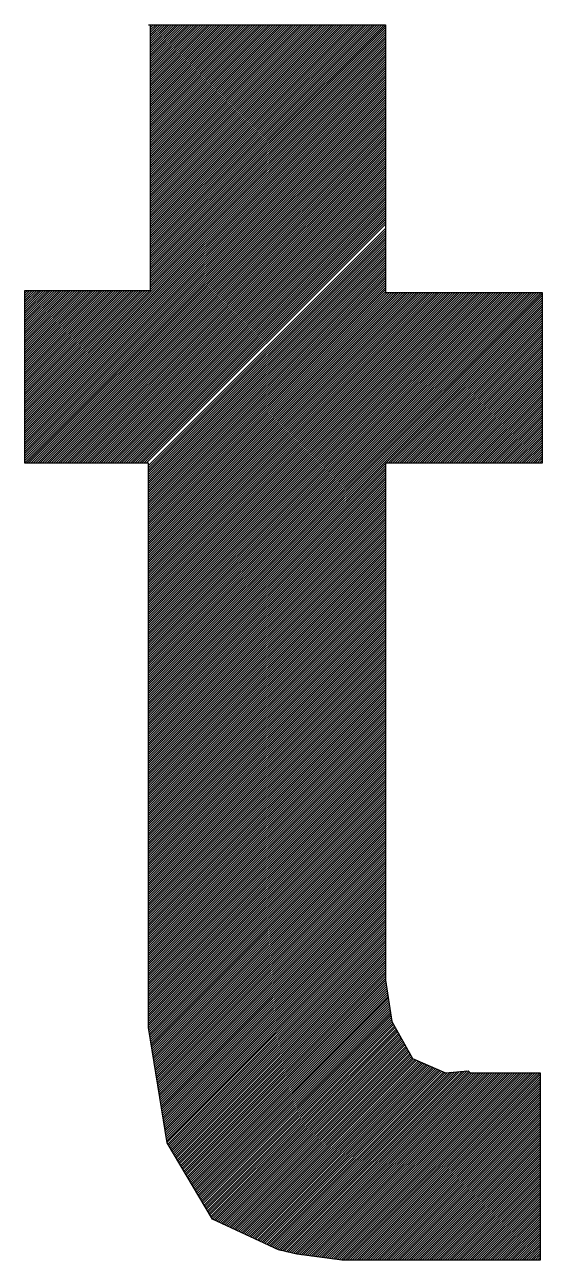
# Model space of a CAD drawing. Extents: x -22909.9 to -22897.8, y -4.7 to 4.1.
# Drawn here: x -22902.8789 to -22902.7552, y -3.6832 to -3.3878 of the extents above; entities that cross this region are included whole.
import ezdxf

# ---------------------------------------------------------------- set-up
doc = ezdxf.new("R2010")
doc.units = 0
doc.header["$LTSCALE"] = 0.5
doc.header["$MEASUREMENT"] = 0
doc.layers.get('0').update_dxf_attribs({"linetype": 'CONTINUOUS'})
doc.layers.add('FORMATO', color=7, linetype='CONTINUOUS')

# ---------------------------------------------------------------- blocks, each defined once
blk = doc.blocks.new('*X23')
at = {"color": 0}
for p, q in [((24.567, 47.2121), (26.393, 49.0381)), ((24.567, 47.2298), (26.3753, 49.0381)), ((24.567, 47.2475), (26.3576, 49.0381)), ((24.567, 47.2651), (26.3399, 49.0381)), ((24.567, 47.2828), (26.3223, 49.0381)), ((24.567, 47.3005), (26.3046, 49.0381)), ((24.567, 47.3182), (26.2869, 49.0381)), ((24.567, 47.3359), (26.2692, 49.0381)), ((24.567, 47.3535), (26.2515, 49.0381)), ((24.567, 47.3712), (26.2339, 49.0381)), ((24.567, 47.3889), (26.2162, 49.0381)), ((24.567, 47.4066), (26.1985, 49.0381)), ((24.567, 47.4242), (26.1808, 49.0381)), ((24.567, 47.4419), (26.1632, 49.0381)), ((24.567, 47.4596), (26.1455, 49.0381)), ((24.567, 47.4773), (26.1278, 49.0381)), ((24.567, 47.495), (26.1101, 49.0381)), ((24.567, 47.5126), (26.0925, 49.0381)), ((24.567, 47.5303), (26.0748, 49.0381)), ((24.567, 47.548), (26.0571, 49.0381)), ((24.567, 47.5657), (26.0394, 49.0381)), ((24.567, 47.5833), (26.0217, 49.0381)), ((24.567, 47.601), (26.0041, 49.0381)), ((24.567, 47.6187), (25.9864, 49.0381)), ((24.567, 47.6364), (25.9687, 49.0381)), ((24.567, 47.6541), (25.951, 49.0381)), ((24.567, 47.6717), (25.9334, 49.0381)), ((24.567, 47.6894), (25.9157, 49.0381)), ((24.567, 47.7071), (25.898, 49.0381)), ((24.567, 47.7248), (25.8803, 49.0381)), ((24.567, 47.7424), (25.8626, 49.0381)), ((24.567, 47.7601), (25.845, 49.0381)), ((24.567, 47.7778), (25.8273, 49.0381)), ((24.567, 47.7955), (25.8096, 49.0381)), ((24.567, 47.8131), (25.7919, 49.0381)), ((24.567, 47.8308), (25.7743, 49.0381)), ((24.567, 47.8485), (25.7566, 49.0381)), ((24.567, 47.8662), (25.7389, 49.0381)), ((24.567, 47.8839), (25.7212, 49.0381)), ((24.567, 47.9015), (25.7035, 49.0381)), ((24.567, 47.9192), (25.6859, 49.0381)), ((24.567, 47.9369), (25.6682, 49.0381)), ((24.567, 47.9546), (25.6505, 49.0381)), ((24.567, 47.9722), (25.6328, 49.0381)), ((24.567, 47.9899), (25.6152, 49.0381)), ((24.567, 48.0076), (25.5975, 49.0381)), ((24.567, 48.0253), (25.5798, 49.0381)), ((24.567, 48.043), (25.5621, 49.0381)), ((24.567, 48.0606), (25.5444, 49.0381)), ((24.567, 48.0783), (25.5268, 49.0381)), ((24.567, 48.096), (25.5091, 49.0381)), ((24.567, 48.1137), (25.4914, 49.0381)), ((24.567, 48.1313), (25.4737, 49.0381)), ((24.567, 48.149), (25.4561, 49.0381)), ((24.567, 48.1667), (25.4384, 49.0381)), ((24.567, 48.1844), (25.4207, 49.0381)), ((24.567, 48.2021), (25.403, 49.0381)), ((24.567, 48.2197), (25.3853, 49.0381)), ((24.567, 48.2374), (25.3677, 49.0381)), ((24.567, 48.2551), (25.35, 49.0381)), ((24.567, 48.2728), (25.3323, 49.0381)), ((24.567, 48.2904), (25.3146, 49.0381)), ((24.567, 48.3081), (25.297, 49.0381)), ((24.567, 48.3258), (25.2793, 49.0381)), ((24.567, 48.3435), (25.2616, 49.0381)), ((24.567, 48.3612), (25.2439, 49.0381)), ((24.567, 48.3788), (25.2262, 49.0381)), ((24.567, 48.3965), (25.2086, 49.0381)), ((24.567, 48.4142), (25.1909, 49.0381)), ((24.567, 48.4319), (25.1732, 49.0381)), ((24.567, 48.4495), (25.1555, 49.0381)), ((24.567, 48.4672), (25.1379, 49.0381)), ((24.567, 48.4849), (25.1202, 49.0381)), ((24.567, 48.5026), (25.1025, 49.0381)), ((24.567, 48.5203), (25.0848, 49.0381)), ((24.567, 48.5379), (25.0671, 49.0381)), ((24.567, 48.5556), (25.0495, 49.0381)), ((24.567, 48.5733), (25.0318, 49.0381)), ((24.567, 48.591), (25.0141, 49.0381)), ((24.567, 48.6086), (24.9964, 49.0381)), ((24.567, 48.6263), (24.9788, 49.0381)), ((24.567, 48.644), (24.9611, 49.0381)), ((24.567, 48.6617), (24.9434, 49.0381)), ((24.567, 48.6794), (24.9257, 49.0381)), ((24.567, 48.697), (24.908, 49.0381)), ((24.567, 48.7147), (24.8904, 49.0381)), ((24.567, 48.7324), (24.8727, 49.0381)), ((24.567, 48.7501), (24.855, 49.0381)), ((24.567, 48.7677), (24.8373, 49.0381)), ((24.567, 48.7854), (24.8197, 49.0381)), ((24.567, 48.8031), (24.802, 49.0381)), ((24.567, 48.8208), (24.7843, 49.0381)), ((24.567, 48.8385), (24.7666, 49.0381)), ((24.567, 48.8561), (24.7489, 49.0381)), ((24.567, 48.8738), (24.7313, 49.0381)), ((24.567, 48.8915), (24.7136, 49.0381)), ((24.567, 48.9092), (24.6959, 49.0381)), ((24.567, 48.9268), (24.6782, 49.0381)), ((24.567, 48.9445), (24.6606, 49.0381)), ((24.567, 48.9622), (24.6429, 49.0381)), ((24.567, 48.9799), (24.6252, 49.0381)), ((24.567, 48.9976), (24.6075, 49.0381)), ((24.567, 49.0152), (24.5898, 49.0381)), ((24.567, 49.0329), (24.5722, 49.0381)), ((24.567, 47.1944), (26.4053, 49.0327)), ((24.567, 47.1768), (26.4053, 49.015)), ((24.567, 47.1591), (26.4053, 48.9973)), ((24.567, 47.1414), (26.4053, 48.9796)), ((24.567, 47.1237), (26.4053, 48.962)), ((24.567, 47.106), (26.4053, 48.9443)), ((24.567, 47.0884), (26.4053, 48.9266)), ((24.567, 47.0707), (26.4053, 48.9089)), ((24.567, 47.053), (26.4053, 48.8913)), ((24.567, 47.0353), (26.4053, 48.8736)), ((24.567, 47.0177), (26.4053, 48.8559)), ((23.5834, 45.9633), (26.4053, 48.7852)), ((23.5834, 45.9456), (26.4053, 48.7675)), ((23.5834, 45.928), (26.4053, 48.7498)), ((24.567, 47), (26.4053, 48.8382)), ((24.567, 46.9823), (26.4053, 48.8205)), ((24.567, 46.9646), (26.4053, 48.8029)), ((23.5834, 45.9103), (26.4053, 48.7322)), ((23.5834, 45.8926), (26.4053, 48.7145)), ((23.5834, 45.8749), (26.4053, 48.6968)), ((23.5834, 45.8573), (26.4053, 48.6791)), ((23.5834, 45.8396), (26.4053, 48.6614)), ((23.5834, 45.8219), (26.4053, 48.6438)), ((23.5834, 45.8042), (26.4053, 48.6261)), ((23.5834, 45.7865), (26.4053, 48.6084)), ((23.5834, 45.7689), (26.4053, 48.5907)), ((23.5834, 45.7512), (26.4053, 48.5731)), ((23.5834, 45.7335), (26.4053, 48.5554)), ((23.5834, 45.7158), (26.4053, 48.5377)), ((23.5834, 45.6982), (26.4053, 48.52)), ((23.5834, 45.6805), (26.4053, 48.5023)), ((23.5834, 45.6628), (26.4053, 48.4847)), ((23.5834, 45.6451), (26.4053, 48.467)), ((23.5834, 45.6274), (26.4053, 48.4493)), ((23.5834, 45.6098), (26.4053, 48.4316)), ((23.596, 45.6047), (26.4053, 48.414)), ((23.6137, 45.6047), (26.4053, 48.3963)), ((23.6314, 45.6047), (26.4053, 48.3786)), ((23.6491, 45.6047), (26.4053, 48.3609)), ((23.6668, 45.6047), (26.4053, 48.3432)), ((23.6844, 45.6047), (26.4053, 48.3256)), ((23.7021, 45.6047), (26.4053, 48.3079)), ((23.7198, 45.6047), (26.4053, 48.2902)), ((23.7375, 45.6047), (26.4053, 48.2725)), ((23.7551, 45.6047), (26.4053, 48.2549)), ((23.7728, 45.6047), (26.4053, 48.2372)), ((23.7905, 45.6047), (26.4053, 48.2195)), ((23.8082, 45.6047), (26.4053, 48.2018)), ((23.8259, 45.6047), (26.4053, 48.1842)), ((23.8435, 45.6047), (26.4053, 48.1665)), ((23.8612, 45.6047), (26.4053, 48.1488)), ((23.8789, 45.6047), (26.4053, 48.1311)), ((23.8966, 45.6047), (26.4053, 48.1134)), ((23.9142, 45.6047), (26.4053, 48.0958)), ((23.9319, 45.6047), (26.4053, 48.0781)), ((23.9496, 45.6047), (26.4053, 48.0604)), ((23.9673, 45.6047), (26.4053, 48.0427)), ((23.985, 45.6047), (26.4053, 48.0251)), ((24.0026, 45.6047), (26.4053, 48.0074)), ((24.0203, 45.6047), (26.4053, 47.9897)), ((24.038, 45.6047), (26.4053, 47.972)), ((24.0557, 45.6047), (26.4053, 47.9543)), ((24.0733, 45.6047), (26.4053, 47.9367)), ((24.091, 45.6047), (26.4053, 47.919)), ((24.1087, 45.6047), (26.4053, 47.9013)), ((24.1264, 45.6047), (26.4053, 47.8836)), ((24.1441, 45.6047), (26.4053, 47.866)), ((24.1617, 45.6047), (26.4053, 47.8483)), ((24.1794, 45.6047), (26.4053, 47.8306)), ((24.1971, 45.6047), (26.4053, 47.8129)), ((24.2148, 45.6047), (26.4053, 47.7952)), ((24.2324, 45.6047), (26.4053, 47.7776)), ((24.2501, 45.6047), (26.4053, 47.7599)), ((24.2678, 45.6047), (26.4053, 47.7422)), ((24.2855, 45.6047), (26.4053, 47.7245)), ((24.3032, 45.6047), (26.4053, 47.7069)), ((24.3208, 45.6047), (26.4053, 47.6892)), ((24.3385, 45.6047), (26.4053, 47.6715)), ((24.3562, 45.6047), (26.4053, 47.6538)), ((24.3739, 45.6047), (26.4053, 47.6361)), ((24.3915, 45.6047), (26.4053, 47.6185)), ((24.4092, 45.6047), (26.4053, 47.6008)), ((24.4269, 45.6047), (26.4053, 47.5831)), ((24.4446, 45.6047), (26.4053, 47.5654)), ((24.4623, 45.6047), (26.4053, 47.5478)), ((24.4799, 45.6047), (26.4053, 47.5301)), ((24.4976, 45.6047), (26.4053, 47.5124)), ((24.5153, 45.6047), (26.4053, 47.4947)), ((24.533, 45.6047), (26.4053, 47.477)), ((24.5509, 45.5873), (26.4053, 47.4417)), ((24.5509, 45.5696), (26.4053, 47.424)), ((24.5509, 45.552), (26.4053, 47.4063)), ((24.5509, 45.5343), (26.4053, 47.3887)), ((24.5509, 45.5166), (26.4053, 47.371)), ((24.5509, 45.4989), (26.4053, 47.3533)), ((24.5509, 45.4813), (26.4053, 47.3356)), ((24.5509, 45.4636), (26.4053, 47.3179)), ((24.5509, 45.4459), (26.4053, 47.3003)), ((24.5509, 45.4282), (26.4053, 47.2826)), ((24.5509, 45.4105), (26.4053, 47.2649)), ((24.5509, 45.3929), (26.4053, 47.2472)), ((24.5509, 45.3752), (26.4053, 47.2296)), ((24.5509, 45.3575), (26.4053, 47.2119)), ((24.5509, 45.3398), (26.4053, 47.1942)), ((24.5509, 45.3222), (26.4053, 47.1765)), ((24.5509, 45.3045), (26.4053, 47.1588)), ((24.5509, 45.2868), (26.4053, 47.1412)), ((24.5509, 45.2691), (26.4053, 47.1235)), ((24.5509, 45.2514), (26.4053, 47.1058)), ((24.5509, 45.2338), (26.4053, 47.0881)), ((24.5509, 45.2161), (26.4053, 47.0705)), ((24.5509, 45.1984), (26.4053, 47.0528)), ((24.5509, 45.1807), (26.4053, 47.0351)), ((24.5509, 45.1631), (26.4053, 47.0174)), ((23.5834, 45.981), (24.5611, 46.9587)), ((23.5834, 45.9987), (24.5434, 46.9587)), ((23.5834, 46.0164), (24.5258, 46.9587)), ((23.5834, 46.034), (24.5081, 46.9587)), ((23.5834, 46.0517), (24.4904, 46.9587)), ((23.5834, 46.0694), (24.4727, 46.9587)), ((23.5834, 46.0871), (24.4551, 46.9587)), ((23.5834, 46.1047), (24.4374, 46.9587)), ((23.5834, 46.1224), (24.4197, 46.9587)), ((23.5834, 46.1401), (24.402, 46.9587)), ((23.5834, 46.1578), (24.3843, 46.9587)), ((23.5834, 46.1755), (24.3667, 46.9587)), ((23.5834, 46.1931), (24.349, 46.9587)), ((23.5834, 46.2108), (24.3313, 46.9587)), ((23.5834, 46.2285), (24.3136, 46.9587)), ((23.5834, 46.2462), (24.296, 46.9587)), ((23.5834, 46.2638), (24.2783, 46.9587)), ((23.5834, 46.2815), (24.2606, 46.9587)), ((23.5834, 46.2992), (24.2429, 46.9587)), ((23.5834, 46.3169), (24.2252, 46.9587)), ((23.5834, 46.3346), (24.2076, 46.9587)), ((23.5834, 46.3522), (24.1899, 46.9587)), ((23.5834, 46.3699), (24.1722, 46.9587)), ((23.5834, 46.3876), (24.1545, 46.9587)), ((23.5834, 46.4053), (24.1369, 46.9587)), ((23.5834, 46.4229), (24.1192, 46.9587)), ((23.5834, 46.4406), (24.1015, 46.9587)), ((23.5834, 46.4583), (24.0838, 46.9587)), ((23.5834, 46.476), (24.0661, 46.9587)), ((23.5834, 46.4937), (24.0485, 46.9587)), ((23.5834, 46.5113), (24.0308, 46.9587)), ((23.5834, 46.529), (24.0131, 46.9587)), ((23.5834, 46.5467), (23.9954, 46.9587)), ((23.5834, 46.5644), (23.9778, 46.9587)), ((23.5834, 46.582), (23.9601, 46.9587)), ((23.5834, 46.5997), (23.9424, 46.9587)), ((23.5834, 46.6174), (23.9247, 46.9587)), ((23.5834, 46.6351), (23.907, 46.9587)), ((23.5834, 46.6527), (23.8894, 46.9587)), ((23.5834, 46.6704), (23.8717, 46.9587)), ((23.5834, 46.6881), (23.854, 46.9587)), ((23.5834, 46.7058), (23.8363, 46.9587)), ((23.5834, 46.7235), (23.8187, 46.9587)), ((23.5834, 46.7411), (23.801, 46.9587)), ((23.5834, 46.7588), (23.7833, 46.9587)), ((23.5834, 46.7765), (23.7656, 46.9587)), ((23.5834, 46.7942), (23.7479, 46.9587)), ((23.5834, 46.8118), (23.7303, 46.9587)), ((23.5834, 46.8295), (23.7126, 46.9587)), ((23.5834, 46.8472), (23.6949, 46.9587)), ((23.5834, 46.8649), (23.6772, 46.9587)), ((23.5834, 46.8826), (23.6596, 46.9587)), ((23.5834, 46.9002), (23.6419, 46.9587)), ((23.5834, 46.9179), (23.6242, 46.9587)), ((23.5834, 46.9356), (23.6065, 46.9587)), ((23.5834, 46.9533), (23.5889, 46.9587)), ((24.5509, 45.1454), (26.4053, 46.9997)), ((24.5509, 45.1277), (26.4053, 46.9821)), ((24.5509, 45.11), (26.4053, 46.9644)), ((24.5509, 45.0923), (26.4053, 46.9467)), ((24.5509, 43.8726), (27.6209, 46.9426)), ((24.5509, 43.8903), (27.6032, 46.9426)), ((24.5509, 43.9079), (27.5856, 46.9426)), ((24.5509, 43.9256), (27.5679, 46.9426)), ((24.5509, 43.9433), (27.5502, 46.9426)), ((24.5509, 43.961), (27.5325, 46.9426)), ((24.5509, 43.9786), (27.5149, 46.9426)), ((24.5509, 43.9963), (27.4972, 46.9426)), ((24.5509, 44.014), (27.4795, 46.9426)), ((24.5509, 44.0317), (27.4618, 46.9426)), ((24.5509, 44.0494), (27.4441, 46.9426)), ((24.5509, 44.067), (27.4265, 46.9426)), ((24.5509, 44.0847), (27.4088, 46.9426)), ((24.5509, 44.1024), (27.3911, 46.9426)), ((24.5509, 44.1201), (27.3734, 46.9426)), ((24.5509, 44.1377), (27.3558, 46.9426)), ((24.5509, 44.1554), (27.3381, 46.9426)), ((24.5509, 44.1731), (27.3204, 46.9426)), ((24.5509, 44.1908), (27.3027, 46.9426)), ((24.5509, 44.2085), (27.285, 46.9426)), ((24.5509, 44.2261), (27.2674, 46.9426)), ((24.5509, 44.2438), (27.2497, 46.9426)), ((24.5509, 44.2615), (27.232, 46.9426)), ((24.5509, 44.2792), (27.2143, 46.9426)), ((24.5509, 44.2968), (27.1967, 46.9426)), ((24.5509, 44.3145), (27.179, 46.9426)), ((24.5509, 44.3322), (27.1613, 46.9426)), ((24.5509, 44.3499), (27.1436, 46.9426)), ((24.5509, 44.3676), (27.1259, 46.9426)), ((24.5509, 44.3852), (27.1083, 46.9426)), ((24.5509, 44.4029), (27.0906, 46.9426)), ((24.5509, 44.4206), (27.0729, 46.9426)), ((24.5509, 44.4383), (27.0552, 46.9426)), ((24.5509, 44.4559), (27.0376, 46.9426)), ((24.5509, 44.4736), (27.0199, 46.9426)), ((24.5509, 44.4913), (27.0022, 46.9426)), ((24.5509, 44.509), (26.9845, 46.9426)), ((24.5509, 44.5267), (26.9668, 46.9426)), ((24.5509, 44.5443), (26.9492, 46.9426)), ((24.5509, 44.562), (26.9315, 46.9426)), ((24.5509, 44.5797), (26.9138, 46.9426)), ((24.5509, 44.5974), (26.8961, 46.9426)), ((24.5509, 44.615), (26.8785, 46.9426)), ((24.5509, 44.6327), (26.8608, 46.9426)), ((24.5509, 44.6504), (26.8431, 46.9426)), ((24.5509, 44.6681), (26.8254, 46.9426)), ((24.5509, 44.6858), (26.8077, 46.9426)), ((24.5509, 44.7034), (26.7901, 46.9426)), ((24.5509, 44.7211), (26.7724, 46.9426)), ((24.5509, 44.7388), (26.7547, 46.9426)), ((24.5509, 44.7565), (26.737, 46.9426)), ((24.5509, 44.7741), (26.7194, 46.9426)), ((24.5509, 44.7918), (26.7017, 46.9426)), ((24.5509, 44.8095), (26.684, 46.9426)), ((24.5509, 44.8272), (26.6663, 46.9426)), ((24.5509, 44.8449), (26.6486, 46.9426)), ((24.5509, 44.8625), (26.631, 46.9426)), ((24.5509, 44.8802), (26.6133, 46.9426)), ((24.5509, 44.8979), (26.5956, 46.9426)), ((24.5509, 44.9156), (26.5779, 46.9426)), ((24.5509, 44.9332), (26.5603, 46.9426)), ((24.5509, 44.9509), (26.5426, 46.9426)), ((24.5509, 44.9686), (26.5249, 46.9426)), ((24.5509, 44.9863), (26.5072, 46.9426)), ((24.5509, 45.004), (26.4895, 46.9426)), ((24.5509, 45.0216), (26.4719, 46.9426)), ((24.5509, 45.0393), (26.4542, 46.9426)), ((24.5509, 45.057), (26.4365, 46.9426)), ((24.5509, 45.0747), (26.4188, 46.9426)), ((24.5509, 43.8549), (27.6308, 46.9348)), ((24.5509, 43.8372), (27.6308, 46.9171)), ((24.5509, 43.8195), (27.6308, 46.8994)), ((24.5509, 43.8019), (27.6308, 46.8817)), ((24.5509, 43.7842), (27.6308, 46.8641)), ((24.5509, 43.7665), (27.6308, 46.8464)), ((26.4068, 45.6047), (27.6308, 46.8287)), ((26.4245, 45.6047), (27.6308, 46.811)), ((26.4421, 45.6047), (27.6308, 46.7934)), ((26.4598, 45.6047), (27.6308, 46.7757)), ((26.4775, 45.6047), (27.6308, 46.758)), ((26.4952, 45.6047), (27.6308, 46.7403)), ((26.5129, 45.6047), (27.6308, 46.7226)), ((26.5305, 45.6047), (27.6308, 46.705)), ((26.5482, 45.6047), (27.6308, 46.6873)), ((26.5659, 45.6047), (27.6308, 46.6696)), ((26.5836, 45.6047), (27.6308, 46.6519)), ((26.6012, 45.6047), (27.6308, 46.6343)), ((26.6189, 45.6047), (27.6308, 46.6166)), ((26.6366, 45.6047), (27.6308, 46.5989)), ((26.6543, 45.6047), (27.6308, 46.5812)), ((26.672, 45.6047), (27.6308, 46.5635)), ((26.6896, 45.6047), (27.6308, 46.5459)), ((26.7073, 45.6047), (27.6308, 46.5282)), ((26.725, 45.6047), (27.6308, 46.5105)), ((26.7427, 45.6047), (27.6308, 46.4928)), ((26.7603, 45.6047), (27.6308, 46.4752)), ((26.778, 45.6047), (27.6308, 46.4575)), ((26.7957, 45.6047), (27.6308, 46.4398)), ((26.8134, 45.6047), (27.6308, 46.4221)), ((26.8311, 45.6047), (27.6308, 46.4044)), ((26.8487, 45.6047), (27.6308, 46.3868)), ((26.8664, 45.6047), (27.6308, 46.3691)), ((26.8841, 45.6047), (27.6308, 46.3514)), ((26.9018, 45.6047), (27.6308, 46.3337)), ((26.9194, 45.6047), (27.6308, 46.3161)), ((26.9371, 45.6047), (27.6308, 46.2984)), ((26.9548, 45.6047), (27.6308, 46.2807)), ((26.9725, 45.6047), (27.6308, 46.263)), ((26.9902, 45.6047), (27.6308, 46.2453)), ((27.0078, 45.6047), (27.6308, 46.2277)), ((27.0255, 45.6047), (27.6308, 46.21)), ((27.0432, 45.6047), (27.6308, 46.1923)), ((27.0609, 45.6047), (27.6308, 46.1746)), ((27.0785, 45.6047), (27.6308, 46.157)), ((27.0962, 45.6047), (27.6308, 46.1393)), ((27.1139, 45.6047), (27.6308, 46.1216)), ((27.1316, 45.6047), (27.6308, 46.1039)), ((27.1493, 45.6047), (27.6308, 46.0862)), ((27.1669, 45.6047), (27.6308, 46.0686)), ((27.1846, 45.6047), (27.6308, 46.0509)), ((27.2023, 45.6047), (27.6308, 46.0332)), ((27.22, 45.6047), (27.6308, 46.0155)), ((27.2376, 45.6047), (27.6308, 45.9979)), ((27.2553, 45.6047), (27.6308, 45.9802)), ((27.273, 45.6047), (27.6308, 45.9625)), ((27.2907, 45.6047), (27.6308, 45.9448)), ((27.3084, 45.6047), (27.6308, 45.9271)), ((27.326, 45.6047), (27.6308, 45.9095)), ((27.3437, 45.6047), (27.6308, 45.8918)), ((27.3614, 45.6047), (27.6308, 45.8741)), ((27.3791, 45.6047), (27.6308, 45.8564)), ((27.3967, 45.6047), (27.6308, 45.8388)), ((27.4144, 45.6047), (27.6308, 45.8211)), ((27.4321, 45.6047), (27.6308, 45.8034)), ((27.4498, 45.6047), (27.6308, 45.7857)), ((27.4675, 45.6047), (27.6308, 45.768)), ((27.4851, 45.6047), (27.6308, 45.7504)), ((27.5028, 45.6047), (27.6308, 45.7327)), ((27.5205, 45.6047), (27.6308, 45.715)), ((27.5382, 45.6047), (27.6308, 45.6973)), ((27.5558, 45.6047), (27.6308, 45.6797)), ((27.5735, 45.6047), (27.6308, 45.662)), ((24.5509, 43.7488), (26.4053, 45.6032)), ((24.5509, 43.7312), (26.4053, 45.5855)), ((24.5509, 43.7135), (26.4053, 45.5679)), ((27.5912, 45.6047), (27.6308, 45.6443)), ((27.6089, 45.6047), (27.6308, 45.6266)), ((27.6266, 45.6047), (27.6308, 45.609)), ((24.5509, 43.6958), (26.4053, 45.5502)), ((24.5509, 43.6781), (26.4053, 45.5325)), ((24.5509, 43.6605), (26.4053, 45.5148)), ((24.5509, 43.6428), (26.4053, 45.4971)), ((24.5509, 43.6251), (26.4053, 45.4795)), ((24.5509, 43.6074), (26.4053, 45.4618)), ((24.5509, 43.5897), (26.4053, 45.4441)), ((24.5509, 43.5721), (26.4053, 45.4264)), ((24.5509, 43.5544), (26.4053, 45.4088)), ((24.5509, 43.5367), (26.4053, 45.3911)), ((24.5509, 43.519), (26.4053, 45.3734)), ((24.5509, 43.5014), (26.4053, 45.3557)), ((24.5509, 43.4837), (26.4053, 45.338)), ((24.5509, 43.466), (26.4053, 45.3204)), ((24.5509, 43.4483), (26.4053, 45.3027)), ((24.5509, 43.4306), (26.4053, 45.285)), ((24.5509, 43.413), (26.4053, 45.2673)), ((24.5509, 43.3953), (26.4053, 45.2497)), ((24.5509, 43.3776), (26.4053, 45.232)), ((24.5509, 43.3599), (26.4053, 45.2143)), ((24.5509, 43.3423), (26.4053, 45.1966)), ((24.5509, 43.3246), (26.4053, 45.1789)), ((24.5509, 43.3069), (26.4053, 45.1613)), ((24.5509, 43.2892), (26.4053, 45.1436)), ((24.5509, 43.2715), (26.4053, 45.1259)), ((24.5509, 43.2539), (26.4053, 45.1082)), ((24.5509, 43.2362), (26.4053, 45.0906)), ((24.5509, 43.2185), (26.4053, 45.0729)), ((24.5509, 43.2008), (26.4053, 45.0552)), ((24.5509, 43.1832), (26.4053, 45.0375)), ((24.5509, 43.1655), (26.4053, 45.0198)), ((24.5509, 43.1478), (26.4053, 45.0022)), ((24.5509, 43.1301), (26.4053, 44.9845)), ((24.5509, 43.1124), (26.4053, 44.9668)), ((24.5509, 43.0948), (26.4053, 44.9491)), ((24.5509, 43.0771), (26.4053, 44.9315)), ((24.5509, 43.0594), (26.4053, 44.9138)), ((24.5509, 43.0417), (26.4053, 44.8961)), ((24.5509, 43.0241), (26.4053, 44.8784)), ((24.5509, 43.0064), (26.4053, 44.8607)), ((24.5509, 42.9887), (26.4053, 44.8431)), ((24.5509, 42.971), (26.4053, 44.8254)), ((24.5509, 42.9533), (26.4053, 44.8077)), ((24.5509, 42.9357), (26.4053, 44.79)), ((24.5509, 42.918), (26.4053, 44.7724)), ((24.5509, 42.9003), (26.4053, 44.7547)), ((24.5509, 42.8826), (26.4053, 44.737)), ((24.5509, 42.865), (26.4053, 44.7193)), ((24.5509, 42.8473), (26.4053, 44.7016)), ((24.5509, 42.8296), (26.4053, 44.684)), ((24.5509, 42.8119), (26.4053, 44.6663)), ((24.5509, 42.7942), (26.4053, 44.6486)), ((24.5509, 42.7766), (26.4053, 44.6309)), ((24.5509, 42.7589), (26.4053, 44.6133)), ((24.5509, 42.7412), (26.4053, 44.5956)), ((24.5509, 42.7235), (26.4053, 44.5779)), ((24.5509, 42.7059), (26.4053, 44.5602)), ((24.5509, 42.6882), (26.4053, 44.5426)), ((24.5509, 42.6705), (26.4053, 44.5249)), ((24.5509, 42.6528), (26.4053, 44.5072)), ((24.5509, 42.6351), (26.4053, 44.4895)), ((24.5509, 42.6175), (26.4053, 44.4718)), ((24.5509, 42.5998), (26.4053, 44.4542)), ((24.5509, 42.5821), (26.4053, 44.4365)), ((24.5509, 42.5644), (26.4053, 44.4188)), ((24.5509, 42.5468), (26.4053, 44.4011)), ((24.5509, 42.5291), (26.4053, 44.3835)), ((24.5509, 42.5114), (26.4053, 44.3658)), ((24.5509, 42.4937), (26.4053, 44.3481)), ((24.5509, 42.476), (26.4053, 44.3304)), ((24.5509, 42.4584), (26.4053, 44.3127)), ((24.5509, 42.4407), (26.4053, 44.2951)), ((24.5509, 42.423), (26.4053, 44.2774)), ((24.5509, 42.4053), (26.4053, 44.2597)), ((24.5509, 42.3877), (26.4053, 44.242)), ((24.5509, 42.37), (26.4053, 44.2244)), ((24.5509, 42.3523), (26.4053, 44.2067)), ((24.5509, 42.3346), (26.4053, 44.189)), ((24.5509, 42.3169), (26.4053, 44.1713)), ((24.5509, 42.2993), (26.4053, 44.1536)), ((24.5509, 42.2816), (26.4053, 44.136)), ((24.5509, 42.2639), (26.4053, 44.1183)), ((24.5509, 42.2462), (26.4053, 44.1006)), ((24.5509, 42.2286), (26.4053, 44.0829)), ((24.5509, 42.2109), (26.4053, 44.0653)), ((24.5509, 42.1932), (26.4053, 44.0476)), ((24.5509, 42.1755), (26.4053, 44.0299)), ((24.5509, 42.1578), (26.4053, 44.0122)), ((24.5509, 42.1402), (26.4053, 43.9945)), ((24.5509, 42.1225), (26.4053, 43.9769)), ((24.5509, 42.1048), (26.4053, 43.9592)), ((24.5509, 42.0871), (26.4053, 43.9415)), ((24.5509, 42.0695), (26.4053, 43.9238)), ((24.5509, 42.0518), (26.4053, 43.9062)), ((24.5509, 42.0341), (26.4053, 43.8885)), ((24.5509, 42.0164), (26.4053, 43.8708)), ((24.5509, 41.9987), (26.4053, 43.8531)), ((24.5509, 41.9811), (26.4053, 43.8354)), ((24.5509, 41.9634), (26.4053, 43.8178)), ((24.5509, 41.9457), (26.4053, 43.8001)), ((24.5509, 41.928), (26.4053, 43.7824)), ((24.5509, 41.9104), (26.4053, 43.7647)), ((24.5509, 41.8927), (26.4053, 43.7471)), ((24.5509, 41.875), (26.4053, 43.7294)), ((24.5509, 41.8573), (26.4053, 43.7117)), ((24.5509, 41.8397), (26.4053, 43.694)), ((24.5509, 41.822), (26.4053, 43.6763)), ((24.5509, 41.8043), (26.4053, 43.6587)), ((24.5509, 41.7866), (26.4053, 43.641)), ((24.5509, 41.7689), (26.4053, 43.6233)), ((24.5509, 41.7513), (26.4053, 43.6056)), ((24.5509, 41.7336), (26.4053, 43.588)), ((24.5509, 41.7159), (26.4053, 43.5703)), ((24.5509, 41.6982), (26.4053, 43.5526)), ((24.5509, 41.6806), (26.4053, 43.5349)), ((24.5509, 41.6629), (26.4053, 43.5172)), ((24.5509, 41.6452), (26.4053, 43.4996)), ((24.5509, 41.6275), (26.4053, 43.4819)), ((24.5509, 41.6098), (26.4053, 43.4642)), ((24.5509, 41.5922), (26.4053, 43.4465)), ((24.5509, 41.5745), (26.4053, 43.4289)), ((24.5509, 41.5568), (26.4053, 43.4112)), ((24.5509, 41.5391), (26.4053, 43.3935)), ((24.5509, 41.5215), (26.4053, 43.3758)), ((24.5509, 41.5038), (26.4053, 43.3581)), ((24.5509, 41.4861), (26.4053, 43.3405)), ((24.5509, 41.4684), (26.4053, 43.3228)), ((24.5509, 41.4507), (26.4053, 43.3051)), ((24.5509, 41.4331), (26.4053, 43.2874)), ((24.5509, 41.4154), (26.4053, 43.2698)), ((24.5509, 41.3977), (26.4053, 43.2521)), ((24.5509, 41.38), (26.4053, 43.2344)), ((24.5509, 41.3624), (26.4053, 43.2167)), ((24.5509, 41.3447), (26.4053, 43.199)), ((24.5509, 41.327), (26.4053, 43.1814)), ((24.5509, 41.3093), (26.4053, 43.1637)), ((24.5509, 41.2916), (26.4053, 43.146)), ((24.5509, 41.274), (26.4053, 43.1283)), ((24.5509, 41.2563), (26.4053, 43.1107)), ((24.5509, 41.2386), (26.4053, 43.093)), ((24.5509, 41.2209), (26.4053, 43.0753)), ((24.5509, 41.2033), (26.4053, 43.0576)), ((24.5512, 41.1859), (26.4053, 43.0399)), ((24.5537, 41.1707), (26.4053, 43.0223)), ((24.5561, 41.1555), (26.4053, 43.0046)), ((24.5586, 41.1402), (26.4053, 42.9869)), ((24.561, 41.125), (26.4053, 42.9692)), ((24.5635, 41.1098), (26.4053, 42.9516)), ((24.5659, 41.0946), (26.4053, 42.9339)), ((24.5684, 41.0793), (26.4053, 42.9162)), ((24.5708, 41.0641), (26.4053, 42.8985)), ((24.5733, 41.0489), (26.4053, 42.8808)), ((24.5757, 41.0336), (26.4053, 42.8632)), ((24.5782, 41.0184), (26.4053, 42.8455)), ((24.5806, 41.0032), (26.4053, 42.8278)), ((24.5831, 40.988), (26.4053, 42.8101)), ((24.5855, 40.9727), (26.4053, 42.7925)), ((24.588, 40.9575), (26.4053, 42.7748)), ((24.5904, 40.9423), (26.4053, 42.7571)), ((24.5929, 40.927), (26.4053, 42.7394)), ((24.5953, 40.9118), (26.4053, 42.7218)), ((24.5978, 40.8966), (26.4053, 42.7041)), ((24.6002, 40.8814), (26.4053, 42.6864)), ((24.6027, 40.8661), (26.4053, 42.6687)), ((24.6051, 40.8509), (26.4053, 42.651)), ((24.6076, 40.8357), (26.4053, 42.6334)), ((24.61, 40.8204), (26.4053, 42.6157)), ((24.6125, 40.8052), (26.4053, 42.598)), ((24.6149, 40.79), (26.4053, 42.5803)), ((24.6174, 40.7747), (26.4053, 42.5627)), ((24.6198, 40.7595), (26.4053, 42.545)), ((24.6223, 40.7443), (26.4053, 42.5273)), ((24.6247, 40.7291), (26.4053, 42.5096)), ((24.6272, 40.7138), (26.4053, 42.4919)), ((24.6296, 40.6986), (26.4053, 42.4743)), ((24.632, 40.6834), (26.4053, 42.4566)), ((24.6345, 40.6681), (26.4053, 42.4389)), ((24.6369, 40.6529), (26.4053, 42.4212)), ((24.6394, 40.6377), (26.4053, 42.4036)), ((24.6418, 40.6225), (26.4053, 42.3859)), ((24.6443, 40.6072), (26.4053, 42.3682)), ((24.6467, 40.592), (26.4053, 42.3505)), ((24.6492, 40.5768), (26.4053, 42.3328)), ((24.6516, 40.5615), (26.4053, 42.3152)), ((24.6541, 40.5463), (26.4053, 42.2975)), ((24.6565, 40.5311), (26.4053, 42.2798)), ((24.659, 40.5159), (26.4053, 42.2621)), ((24.6614, 40.5006), (26.4053, 42.2445)), ((24.6639, 40.4854), (26.4053, 42.2268)), ((24.6663, 40.4702), (26.4053, 42.2091)), ((24.6688, 40.4549), (26.4053, 42.1914)), ((24.6712, 40.4397), (26.4053, 42.1737)), ((24.6737, 40.4245), (26.4053, 42.1561)), ((24.6761, 40.4092), (26.4053, 42.1384)), ((24.6786, 40.394), (26.4053, 42.1207)), ((24.681, 40.3788), (26.4053, 42.103)), ((24.6835, 40.3636), (26.4053, 42.0854)), ((24.6859, 40.3483), (26.4053, 42.0677)), ((24.6884, 40.3331), (26.4053, 42.05)), ((24.6908, 40.3179), (26.4053, 42.0323)), ((24.6933, 40.3026), (26.4053, 42.0146)), ((24.6957, 40.2874), (26.4053, 41.997)), ((24.7018, 40.2758), (26.4053, 41.9793)), ((24.7084, 40.2647), (26.4053, 41.9616)), ((24.715, 40.2536), (26.4053, 41.9439)), ((24.7216, 40.2426), (26.4053, 41.9263)), ((24.7282, 40.2315), (26.4053, 41.9086)), ((24.7347, 40.2204), (26.4053, 41.8909)), ((24.7413, 40.2093), (26.4053, 41.8732)), ((24.7479, 40.1982), (26.4053, 41.8555)), ((24.7545, 40.1871), (26.4053, 41.8379)), ((24.7611, 40.1761), (26.4053, 41.8202)), ((24.7677, 40.165), (26.4053, 41.8025)), ((24.7743, 40.1539), (26.4053, 41.7848)), ((24.7809, 40.1428), (26.4053, 41.7672)), ((24.7875, 40.1317), (26.4053, 41.7495)), ((24.7941, 40.1206), (26.4053, 41.7318)), ((24.8007, 40.1095), (26.4053, 41.7141)), ((24.8073, 40.0985), (26.4053, 41.6964)), ((24.8139, 40.0874), (26.4053, 41.6788)), ((24.8205, 40.0763), (26.4053, 41.6611)), ((24.8271, 40.0652), (26.4053, 41.6434)), ((24.8336, 40.0541), (26.4053, 41.6257)), ((24.8402, 40.043), (26.4053, 41.6081)), ((24.8468, 40.032), (26.4053, 41.5904)), ((24.8534, 40.0209), (26.4053, 41.5727)), ((24.86, 40.0098), (26.4058, 41.5555)), ((24.8666, 39.9987), (26.4081, 41.5402)), ((24.8732, 39.9876), (26.4104, 41.5248)), ((24.8798, 39.9765), (26.4127, 41.5094)), ((24.8864, 39.9654), (26.415, 41.494)), ((24.893, 39.9544), (26.4173, 41.4787)), ((24.8996, 39.9433), (26.4196, 41.4633)), ((24.9062, 39.9322), (26.4219, 41.4479)), ((24.9128, 39.9211), (26.4242, 41.4326)), ((24.9194, 39.91), (26.4265, 41.4172)), ((24.926, 39.8989), (26.4288, 41.4018)), ((24.9325, 39.8879), (26.4311, 41.3864)), ((24.9391, 39.8768), (26.4334, 41.3711)), ((24.9457, 39.8657), (26.4358, 41.3557)), ((24.9523, 39.8546), (26.4381, 41.3403)), ((24.9589, 39.8435), (26.4404, 41.325)), ((24.9655, 39.8324), (26.4427, 41.3096)), ((24.9721, 39.8213), (26.445, 41.2942)), ((24.9787, 39.8103), (26.4473, 41.2789)), ((24.9853, 39.7992), (26.4496, 41.2635)), ((24.9919, 39.7881), (26.4519, 41.2481)), ((24.9985, 39.777), (26.4552, 41.2337)), ((25.0051, 39.7659), (26.4615, 41.2224)), ((25.0117, 39.7548), (26.4678, 41.211)), ((25.0183, 39.7438), (26.4741, 41.1996)), ((25.0249, 39.7327), (26.4805, 41.1883)), ((25.0314, 39.7216), (26.4868, 41.1769)), ((25.038, 39.7105), (26.4931, 41.1655)), ((25.0446, 39.6994), (26.4994, 41.1542)), ((25.0516, 39.6887), (26.5057, 41.1428)), ((25.0636, 39.6831), (26.512, 41.1315)), ((25.0757, 39.6774), (26.5183, 41.1201)), ((25.0877, 39.6718), (26.5247, 41.1087)), ((25.0998, 39.6662), (26.531, 41.0974)), ((25.1118, 39.6605), (26.5373, 41.086)), ((25.1238, 39.6549), (26.5436, 41.0746)), ((25.1359, 39.6492), (26.5499, 41.0633)), ((25.1479, 39.6436), (26.5562, 41.0519)), ((25.1599, 39.638), (26.5625, 41.0406)), ((25.172, 39.6323), (26.5689, 41.0292)), ((25.184, 39.6267), (26.5752, 41.0178)), ((25.1961, 39.621), (26.5815, 41.0065)), ((25.2081, 39.6154), (26.5878, 40.9951)), ((25.2201, 39.6098), (26.5941, 40.9837)), ((25.2322, 39.6041), (26.6004, 40.9724)), ((25.2442, 39.5985), (26.6068, 40.961)), ((25.2562, 39.5928), (26.6131, 40.9497)), ((25.2683, 39.5872), (26.6236, 40.9426)), ((25.2803, 39.5815), (26.6359, 40.9372)), ((25.2924, 39.5759), (26.6482, 40.9318)), ((25.3044, 39.5703), (26.6605, 40.9264)), ((25.3164, 39.5646), (26.6728, 40.921)), ((25.3285, 39.559), (26.6851, 40.9157)), ((25.3405, 39.5533), (26.6974, 40.9103)), ((25.3525, 39.5477), (26.7097, 40.9049)), ((25.3646, 39.5421), (26.722, 40.8995)), ((25.3766, 39.5364), (26.7343, 40.8941)), ((25.3887, 39.5308), (26.7466, 40.8888)), ((25.4007, 39.5251), (26.7589, 40.8834)), ((25.4127, 39.5195), (26.7712, 40.878)), ((25.4248, 39.5139), (26.7835, 40.8726)), ((25.4368, 39.5082), (26.7958, 40.8673)), ((25.4488, 39.5026), (26.8081, 40.8619)), ((25.4609, 39.4969), (26.8204, 40.8565)), ((25.4729, 39.4913), (26.8327, 40.8511)), ((25.4849, 39.4857), (26.845, 40.8457)), ((25.497, 39.48), (26.8573, 40.8404)), ((25.509, 39.4744), (26.8696, 40.835)), ((25.5211, 39.4687), (26.8872, 40.8349)), ((25.5331, 39.4631), (26.9066, 40.8366)), ((25.5451, 39.4575), (26.9261, 40.8384)), ((25.5572, 39.4518), (26.9455, 40.8402)), ((25.5697, 39.4467), (26.9649, 40.8419)), ((25.5842, 39.4435), (26.9844, 40.8437)), ((25.5986, 39.4402), (27.0038, 40.8455)), ((25.6131, 39.437), (27.0233, 40.8472)), ((25.6276, 39.4338), (27.0427, 40.849)), ((25.642, 39.4306), (27.0557, 40.8443)), ((25.6565, 39.4274), (27.0645, 40.8354)), ((25.671, 39.4242), (27.0803, 40.8336)), ((25.6854, 39.421), (27.098, 40.8336)), ((25.6999, 39.4178), (27.1157, 40.8336)), ((25.7145, 39.4147), (27.1334, 40.8336)), ((25.7301, 39.4126), (27.151, 40.8336)), ((25.7456, 39.4105), (27.1687, 40.8336)), ((25.7612, 39.4084), (27.1864, 40.8336)), ((25.7768, 39.4062), (27.2041, 40.8336)), ((25.7923, 39.4041), (27.2217, 40.8336)), ((25.8079, 39.402), (27.2394, 40.8336)), ((25.8234, 39.3999), (27.2571, 40.8336)), ((25.839, 39.3978), (27.2748, 40.8336)), ((25.8545, 39.3956), (27.2925, 40.8336)), ((25.8701, 39.3935), (27.3101, 40.8336)), ((25.8857, 39.3914), (27.3278, 40.8336)), ((25.9012, 39.3893), (27.3455, 40.8336)), ((25.9168, 39.3872), (27.3632, 40.8336)), ((25.9323, 39.385), (27.3808, 40.8336)), ((25.9479, 39.3829), (27.3985, 40.8336)), ((25.9634, 39.3808), (27.4162, 40.8336)), ((25.979, 39.3787), (27.4339, 40.8336)), ((25.9946, 39.3766), (27.4516, 40.8336)), ((26.0101, 39.3744), (27.4692, 40.8336)), ((26.0257, 39.3723), (27.4869, 40.8336)), ((26.0412, 39.3702), (27.5046, 40.8336)), ((26.0568, 39.3681), (27.5223, 40.8336)), ((26.0731, 39.3667), (27.5399, 40.8336)), ((26.0908, 39.3667), (27.5576, 40.8336)), ((26.1085, 39.3667), (27.5753, 40.8336)), ((26.1262, 39.3667), (27.593, 40.8336)), ((26.1438, 39.3667), (27.6107, 40.8336)), ((26.1615, 39.3667), (27.6146, 40.8199)), ((26.1792, 39.3667), (27.6146, 40.8022)), ((26.1969, 39.3667), (27.6146, 40.7845)), ((26.2145, 39.3667), (27.6146, 40.7668)), ((26.2322, 39.3667), (27.6146, 40.7491)), ((26.2499, 39.3667), (27.6146, 40.7315)), ((26.2676, 39.3667), (27.6146, 40.7138)), ((26.2853, 39.3667), (27.6146, 40.6961)), ((26.3029, 39.3667), (27.6146, 40.6784)), ((26.3206, 39.3667), (27.6146, 40.6608)), ((26.3383, 39.3667), (27.6146, 40.6431)), ((26.356, 39.3667), (27.6146, 40.6254)), ((26.3736, 39.3667), (27.6146, 40.6077)), ((26.3913, 39.3667), (27.6146, 40.59)), ((26.409, 39.3667), (27.6146, 40.5724)), ((26.4267, 39.3667), (27.6146, 40.5547)), ((26.4444, 39.3667), (27.6146, 40.537)), ((26.462, 39.3667), (27.6146, 40.5193)), ((26.4797, 39.3667), (27.6146, 40.5017)), ((26.4974, 39.3667), (27.6146, 40.484)), ((26.5151, 39.3667), (27.6146, 40.4663)), ((26.5327, 39.3667), (27.6146, 40.4486)), ((26.5504, 39.3667), (27.6146, 40.4309)), ((26.5681, 39.3667), (27.6146, 40.4133)), ((26.5858, 39.3667), (27.6146, 40.3956)), ((26.6035, 39.3667), (27.6146, 40.3779)), ((26.6211, 39.3667), (27.6146, 40.3602)), ((26.6388, 39.3667), (27.6146, 40.3426)), ((26.6565, 39.3667), (27.6146, 40.3249)), ((26.6742, 39.3667), (27.6146, 40.3072)), ((26.6918, 39.3667), (27.6146, 40.2895)), ((26.7095, 39.3667), (27.6146, 40.2718)), ((26.7272, 39.3667), (27.6146, 40.2542)), ((26.7449, 39.3667), (27.6146, 40.2365)), ((26.7626, 39.3667), (27.6146, 40.2188)), ((26.7802, 39.3667), (27.6146, 40.2011)), ((26.7979, 39.3667), (27.6146, 40.1835)), ((26.8156, 39.3667), (27.6146, 40.1658)), ((26.8333, 39.3667), (27.6146, 40.1481)), ((26.8509, 39.3667), (27.6146, 40.1304)), ((26.8686, 39.3667), (27.6146, 40.1127)), ((26.8863, 39.3667), (27.6146, 40.0951)), ((26.904, 39.3667), (27.6146, 40.0774)), ((26.9217, 39.3667), (27.6146, 40.0597)), ((26.9393, 39.3667), (27.6146, 40.042)), ((26.957, 39.3667), (27.6146, 40.0244)), ((26.9747, 39.3667), (27.6146, 40.0067)), ((26.9924, 39.3667), (27.6146, 39.989)), ((27.01, 39.3667), (27.6146, 39.9713)), ((27.0277, 39.3667), (27.6146, 39.9536)), ((27.0454, 39.3667), (27.6146, 39.936)), ((27.0631, 39.3667), (27.6146, 39.9183)), ((27.0808, 39.3667), (27.6146, 39.9006)), ((27.0984, 39.3667), (27.6146, 39.8829)), ((27.1161, 39.3667), (27.6146, 39.8653)), ((27.1338, 39.3667), (27.6146, 39.8476)), ((27.1515, 39.3667), (27.6146, 39.8299)), ((27.1691, 39.3667), (27.6146, 39.8122)), ((27.1868, 39.3667), (27.6146, 39.7945)), ((27.2045, 39.3667), (27.6146, 39.7769)), ((27.2222, 39.3667), (27.6146, 39.7592)), ((27.2399, 39.3667), (27.6146, 39.7415)), ((27.2575, 39.3667), (27.6146, 39.7238)), ((27.2752, 39.3667), (27.6146, 39.7062)), ((27.2929, 39.3667), (27.6146, 39.6885)), ((27.3106, 39.3667), (27.6146, 39.6708)), ((27.3282, 39.3667), (27.6146, 39.6531)), ((27.3459, 39.3667), (27.6146, 39.6355)), ((27.3636, 39.3667), (27.6146, 39.6178)), ((27.3813, 39.3667), (27.6146, 39.6001)), ((27.399, 39.3667), (27.6146, 39.5824)), ((27.4166, 39.3667), (27.6146, 39.5647)), ((27.4343, 39.3667), (27.6146, 39.5471)), ((27.452, 39.3667), (27.6146, 39.5294)), ((27.4697, 39.3667), (27.6146, 39.5117)), ((27.4873, 39.3667), (27.6146, 39.494)), ((27.505, 39.3667), (27.6146, 39.4764)), ((27.5227, 39.3667), (27.6146, 39.4587)), ((27.5404, 39.3667), (27.6146, 39.441)), ((27.5581, 39.3667), (27.6146, 39.4233)), ((27.5757, 39.3667), (27.6146, 39.4056)), ((27.5934, 39.3667), (27.6146, 39.388)), ((27.6111, 39.3667), (27.6146, 39.3703))]:
    blk.add_line(p, q, dxfattribs=at)
blk = doc.blocks.new('ASTANO')
blk.add_lwpolyline([(26.4784, 42.894), (28.3328, 42.894), (28.3328, 40.7986), (29.5583, 40.7986), (29.5583, 39.4607), (28.3328, 39.4607), (28.3328, 35.4149), (28.3811, 35.0925), (28.5424, 34.8024), (28.8004, 34.6895), (28.9778, 34.7056), (28.9939, 34.6895), (29.5421, 34.6895), (29.5421, 33.2227), (27.9941, 33.2227), (27.6394, 33.2711), (27.4943, 33.3033), (26.9783, 33.5451), (26.6235, 34.1415), (26.4784, 35.0441), (26.4784, 39.4607), (25.5109, 39.4607), (25.5109, 40.8147), (26.4945, 40.8147), (26.4945, 42.894)])
blk.add_blockref('*X23', (1.9275, -6.144))

msp = doc.modelspace()

# ---------------------------------------------------------------- block references
at = {"layer": 'FORMATO', "xscale": 0.03055250000000001, "yscale": 0.03055250000000001, "zscale": 0.03055250000000001}
msp.add_blockref('ASTANO', (-22903.65831, -4.69827), dxfattribs=at)

doc.saveas('drawing.dxf')
